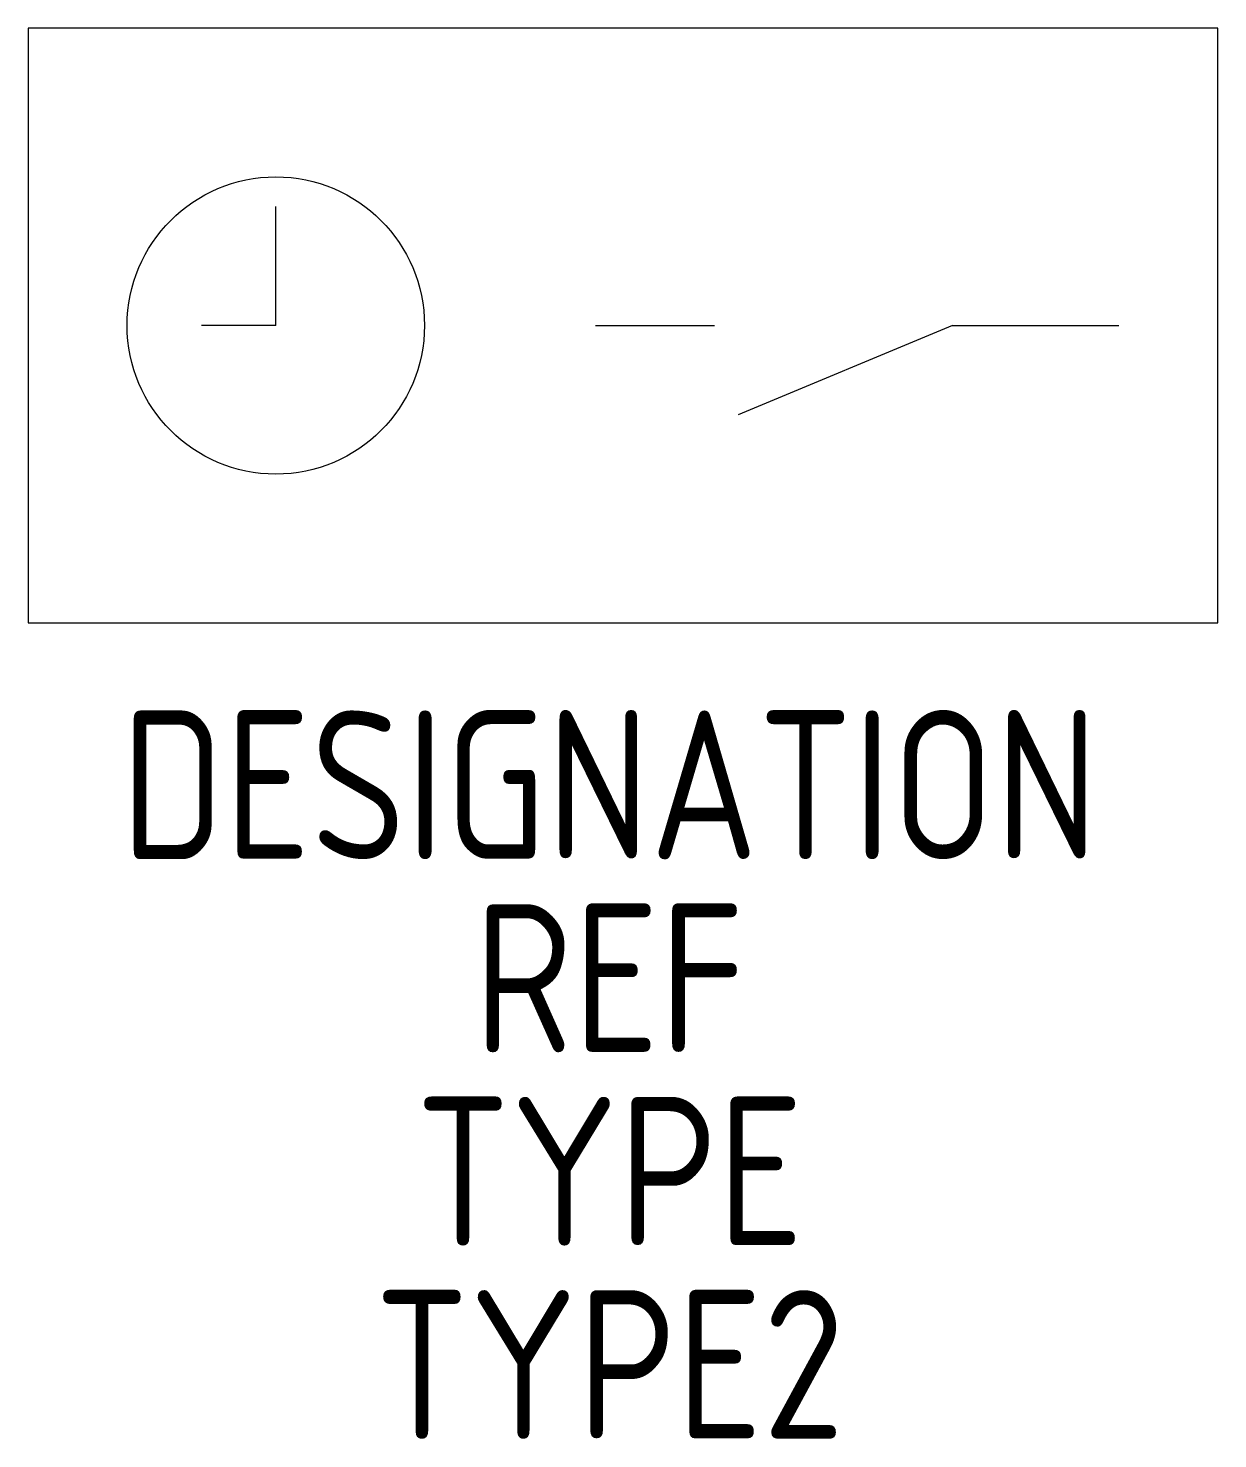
# Model space of a CAD drawing. Header units: millimetres. Extents: x 0 to 20, y -23.7 to 0.
import ezdxf
from ezdxf.enums import TextEntityAlignment as Align

# ---------------------------------------------------------------- set-up
doc = ezdxf.new("R2010")
doc.units = ezdxf.units.MM
for name, color, linetype in [('SYMB_FIL_FIN', 1, 'Continuous'), ('SYMB_TXT_NOM', 3, 'Continuous'), ('SYMBOLE', 3, 'Continuous')]:
    doc.layers.add(name, color=color, linetype=linetype)
doc.styles.add('NET2_5', font='isocp.shx', dxfattribs={"width": 0.9, "height": 2.5})

msp = doc.modelspace()

# ---------------------------------------------------------------- linework, layer by layer
at = {"layer": 'SYMB_FIL_FIN'}
for p, q in [((4.163, -5), (4.163, -3)), ((4.163, -5), (2.913, -5)), ((9.538, -5), (11.538, -5)), ((15.538, -5), (11.938, -6.5)), ((15.538, -5), (18.337, -5))]:
    msp.add_line(p, q, dxfattribs=at)
msp.add_circle((4.163, -5), 2.5, dxfattribs=at)
at = {"layer": 'SYMBOLE'}
msp.add_lwpolyline([(0, -10), (20, -10), (20, 0), (0, 0)], close=True, dxfattribs=at)

# ---------------------------------------------------------------- texts
at = {"layer": 'SYMB_TXT_NOM', "style": 'NET2_5', "width": 0.9, "flags": 8}
for tag, text, p in [('DESIGNATION', 'K?', (9.775, -13.974)), ('REF', '', (9.775, -17.224)), ('TYPE', '', (9.775, -20.474)), ('TYPE2', '', (9.775, -23.724))]:
    msp.add_attdef(tag, text=text, height=2.5, dxfattribs=at).set_placement(p, align=Align.CENTER)

doc.saveas('drawing.dxf')
